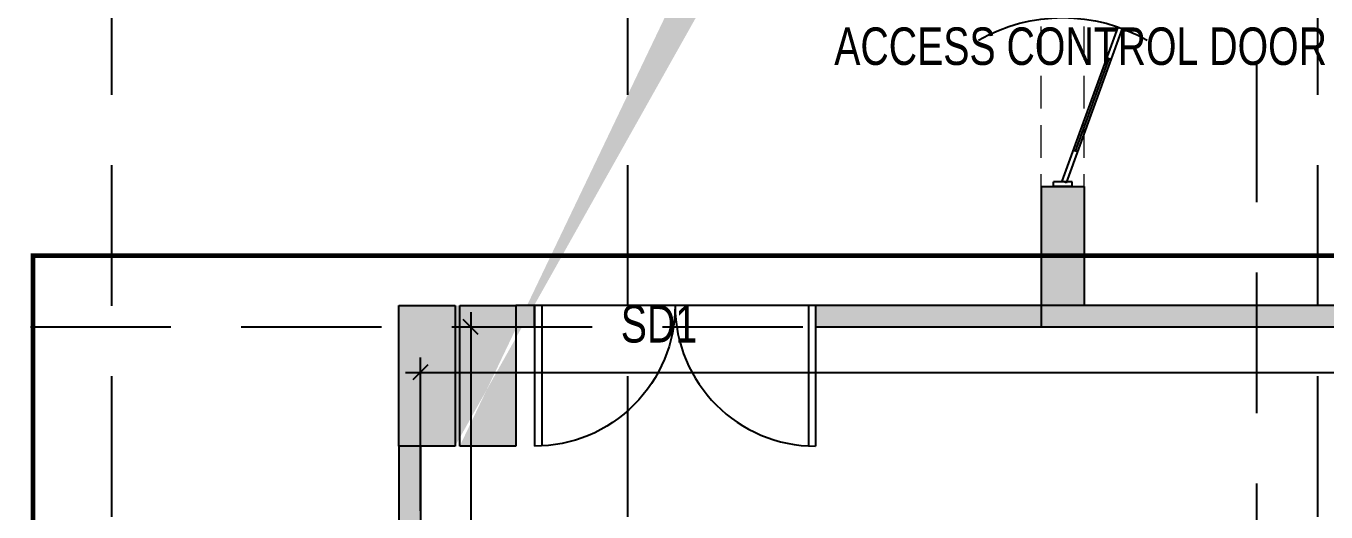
# Model space of a CAD drawing. Extents: x 11598203 to 11995143, y -3849975 to -3698974.
# Drawn here: x 11933928 to 11940870, y -3804042 to -3801451 of the extents above; entities that cross this region are included whole.
import ezdxf

# ---------------------------------------------------------------- set-up
doc = ezdxf.new("R2010")
doc.units = 0
doc.header["$MEASUREMENT"] = 0
doc.header["$PDMODE"] = 35
doc.linetypes.add('HIDDEN', pattern=[0.375, 0.25, -0.125])
doc.layers.get('0').update_dxf_attribs({"linetype": 'CONTINUOUS'})
doc.layers.get('Defpoints').update_dxf_attribs({"linetype": 'CONTINUOUS'})
for name, color, linetype in [('BEAM', 8, 'CONTINUOUS'), ('GRID LINES', 9, 'CONTINUOUS'), ('HATCH', 7, 'CONTINUOUS'), ('HS', 7, 'CONTINUOUS'), ('MEP_HVAC_COPPER_PIPE', 5, 'CONTINUOUS'), ('MEP_HVAC_SA_DUCT', 3, 'CONTINUOUS'), ('SECTION', 8, 'CONTINUOUS')]:
    doc.layers.add(name, color=color, linetype=linetype)
doc.styles.add('ARIAL', font='arial.ttf', dxfattribs={"width": 0.75})
doc.styles.add('DT', font='romans.shx')
doc.styles.get("Standard").update_dxf_attribs({"font": 'arial.ttf'})
doc.dimstyles.get("Standard").update_dxf_attribs({"dimscale": 0.7, "dimtxt": 300, "dimasz": 150, "dimexe": 200, "dimexo": 200, "dimgap": 0.25, "dimtad": 3, "dimlfac": 0.001, "dimzin": 0, "dimdsep": 46, "dimtxsty": 'Standard', "dimblk": 'ARCHTICK', "dimcen": 0.09, "dimdle": 200, "dimclrd": 256, "dimclre": 256, "dimclrt": 6, "dimadec": 0, "dimazin": 0, "dimtfac": 1, "dimtofl": 0, "dimtmove": 0, "dimatfit": 3, "dimfxl": 1, "dimtolj": 1, "dimtzin": 0, "dimarcsym": 0})

# ---------------------------------------------------------------- blocks, each defined once
blk = doc.blocks.new('8TH FLOOR')
at = {"ltscale": 500}
for points in [[(-37349.99999994785, 6864.986507752445), (-37579.99999994785, 6864.98651084071), (-37579.99999994785, 6229.999999991152), (-37349.99999994785, 6229.999999991152)], [(-40894.9999999404, 5479.999130359851), (-41009.9999996461, 5479.999130359851), (-41009.99999979325, 4199.999999994878), (-40895.00000009127, 4199.999999994878)]]:
    blk.add_hatch(color=8, dxfattribs=at).paths.add_polyline_path(points)
at = {"layer": 'HATCH', "ltscale": 500}
h = blk.add_hatch(color=32, dxfattribs=at)
h.dxf.hatch_style = 1
h.paths.add_polyline_path([(-44309.99999993667, 10129.99999998417), (-44009.99999964237, 10129.99999998417), (-44009.99999964237, 9229.999999986961), (-44309.99999993667, 9229.999999986961)])
h.paths.add_polyline_path([(-6929.999999688938, 6229.99999998929), (-6629.999999688938, 6229.99999998929), (-6629.999999688938, 5251.73913045926), (-6929.999999688938, 5251.73913045926)])
h.paths.add_polyline_path([(-899.9999996982515, 6264.99999998929), (1.862645149230957e-09, 6264.99999998929), (1.862645149230957e-09, 5964.999999990221), (-899.9999996982515, 5964.999999990221)])
h.paths.add_polyline_path([(-31623.74347890913, -10479.99999998743), (-31023.74347890913, -10479.99999998743), (-31023.74347890913, -10779.9999999865), (-31623.74347890913, -10779.9999999865)])
h.paths.add_polyline_path([(-36804.99999965169, -13009.9999999837), (-36054.99999964982, -13009.9999999837), (-36054.99999964982, -13309.99999998324), (-36804.99999965169, -13309.99999998324)])
h.paths.add_polyline_path([(-26484.99999966472, 199.9999999990687), (-26184.99999996461, 199.9999999990687), (-26184.99999996461, -700.0008696326986), (-26484.99999966472, -700.0008696326986)])
h.paths.add_polyline_path([(-36354.99999994971, -17734.99913034542), (-36054.99999964982, -17734.99913034542), (-36054.99999964982, -18484.99999997485), (-36354.99999994971, -18484.99999997485)])
h.paths.add_polyline_path([(-4099.999999992549, 199.9999999995343), (-3499.999999992549, 200), (-3499.999999992549, -100), (-4099.999999992549, -100.0000000004657)])
h.paths.add_polyline_path([(-47739.99999963492, 18319.99999997579), (-46989.99999963678, 18319.99999997579), (-46989.99999963678, 18019.99999997439), (-47739.99999963492, 18019.99999997439)])
h.paths.add_polyline_path([(-47739.99999963492, 14789.99999997998), (-46839.99999963678, 14789.99999997998), (-46839.99999963678, 14489.99999997905), (-47739.99999963492, 14489.99999997905)])
h.paths.add_polyline_path([(-10758.26086936891, 299.9999999981374), (-9929.999999687076, 299.9999999981374), (-9929.999999687076, -9.313225746154785e-10), (-10758.26086936891, -9.313225746154785e-10)])
h.paths.add_polyline_path([(-36804.99999965169, -7679.999999991152), (-36054.99999964982, -7679.999999991152), (-36054.99999964982, -7979.999999990687), (-36804.99999965169, -7979.999999990687)])
h.paths.add_polyline_path([(-34514.99999965541, 900.0008696289733), (-34214.99999965355, 900.0008696289733), (-34214.99999965355, -9.313225746154785e-10), (-34514.99999965541, -9.313225746154785e-10)])
h.paths.add_polyline_path([(-40684.99999994412, 750.0008696299046), (-40384.99999964423, 750.0008696299046), (-40384.99999964423, -9.313225746154785e-10), (-40684.99999994412, -9.313225746154785e-10)])
h.paths.add_polyline_path([(-41009.99999964423, -25.00000000093132), (-40709.9999996461, -25.00000000093132), (-40709.9999996461, -775.0008696322329), (-41009.99999964423, -775.0008696322329)])
h.paths.add_polyline_path([(-47739.99999963492, 29189.99999996088), (-46989.99999963678, 29189.99999996088), (-46989.99999963678, 28889.99999995949), (-47739.99999963492, 28889.99999995949)])
h.paths.add_polyline_path([(-899.9999997001141, 29189.99999995902), (0, 29189.99999995902), (0, 28889.99999996042), (-899.9999997001141, 28889.99999996042)])
h.paths.add_polyline_path([(-47839.99999963678, 10129.99999998417), (-47539.99999993294, 10129.99999998417), (-47539.99999993294, 9229.99999998603), (-47839.99999963678, 9229.99999998603)])
h.paths.add_polyline_path([(-41009.99999964423, 750.0008696299046), (-40709.9999996461, 750.0008696299046), (-40709.9999996461, -9.313225746154785e-10), (-41009.99999964423, -9.313225746154785e-10)])
h.paths.add_polyline_path([(-999.9999999944121, 42919.99999993807), (-699.9999996963888, 42919.99999993807), (-699.9999996963888, 43898.26086947182), (-999.9999999944121, 43898.26086947182)])
h.paths.add_polyline_path([(-47739.99999963492, 21919.9999999702), (-46989.99999963678, 21919.9999999702), (-46989.99999963678, 21619.99999996973), (-47739.99999963492, 21619.99999996973)])
h.paths.add_polyline_path([(-19284.99999967404, 199.9999999990687), (-18984.9999996759, 199.9999999990687), (-18984.9999996759, -700.0008696326986), (-19284.99999967404, -700.0008696326986)])
h.paths.add_polyline_path([(-899.9999996982515, 49149.99999993155), (1.862645149230957e-09, 49149.99999993155), (1.862645149230957e-09, 48849.99999993294), (-899.9999996982515, 48849.99999993294)])
h.paths.add_polyline_path([(-899.9999997001141, 32789.9999999539), (0, 32789.9999999539), (0, 32489.9999999539), (-899.9999997001141, 32489.9999999539)])
h.paths.add_polyline_path([(-47739.99999963492, 25519.99999996601), (-46989.99999963678, 25519.99999996601), (-46989.99999963678, 25219.99999996461), (-47739.99999963492, 25219.99999996461)])
h.paths.add_polyline_path([(-15684.99999997579, 6229.999999991152), (-15384.99999967776, 6229.999999991152), (-15384.99999967776, 5329.999130359385), (-15684.99999997579, 5329.999130359385)])
h.paths.add_polyline_path([(-899.9999996982515, 25519.99999996414), (1.862645149230957e-09, 25519.99999996414), (1.862645149230957e-09, 25219.99999996461), (-899.9999996982515, 25219.99999996461)])
h.paths.add_polyline_path([(-39509.99999964796, -13009.9999999837), (-38759.99999964796, -13009.9999999837), (-38759.99999964796, -13309.99999998324), (-39509.99999964796, -13309.99999998324)])
h.paths.add_polyline_path([(-42694.99999964237, 39919.99999994319), (-42394.99999994226, 39919.99999994319), (-42394.99999994226, 39319.99913031235), (-42694.99999964237, 39319.99913031235)])
h.paths.add_polyline_path([(-47739.99999959394, 39919.99999994319), (-46839.99999963678, 39919.99999994319), (-46839.99999963678, 39619.99999994365), (-47739.99999959394, 39619.99999994365)])
h.paths.add_polyline_path([(-899.9999996963888, 39919.99999994319), (-99.99999999813735, 39919.99999994319), (-99.99999999813735, 39619.99999994319), (-899.9999996963888, 39619.99999994319)])
h.paths.add_polyline_path([(-4099.999999992549, 11189.99999998277), (-3401.09994309023, 11189.99999998277), (-3401.09994309023, 10889.99999998463), (-4099.999999992549, 10889.99999998463)])
h.paths.add_polyline_path([(-31623.74347890913, -7729.999999990687), (-31023.74347890913, -7729.999999990687), (-31023.74347890913, -8029.999999990221), (-31623.74347890913, -8029.999999990221)])
h.paths.add_polyline_path([(-44759.99999963865, -18184.99999997532), (-44009.99999964237, -18184.99999997532), (-44009.99999964237, -18484.99999997485), (-44759.99999963865, -18484.99999997485)])
h.paths.add_polyline_path([(-6929.999999690801, 299.9999999981374), (-6101.739130310714, 299.9999999981374), (-6101.739130310714, -9.313225746154785e-10), (-6929.999999690801, -9.313225746154785e-10)])
h.paths.add_polyline_path([(-899.9999996982515, 18319.99999997392), (1.862645149230957e-09, 18319.99999997392), (1.862645149230957e-09, 18019.99999997439), (-899.9999996982515, 18019.99999997439)])
h.paths.add_polyline_path([(-48040.00086926669, -18184.99999997532), (-47289.99999993481, -18184.99999997532), (-47289.99999993481, -18484.99999997485), (-48040.00086926669, -18484.99999997485)])
h.paths.add_polyline_path([(-42694.99999964237, 43520.00086956983), (-42394.99999994226, 43520.00086956983), (-42394.99999994226, 42919.99999993946), (-42694.99999964237, 42919.99999993946)])
h.paths.add_polyline_path([(-39509.99999964796, -10529.99999998696), (-38759.99999964796, -10529.99999998696), (-38759.99999964796, -10829.9999999865), (-39509.99999964796, -10829.9999999865)])
h.paths.add_polyline_path([(-42369.99999934621, 43520.00086956983), (-42069.99999964237, 43520.00086956983), (-42069.99999964237, 42919.99999993946), (-42369.99999934621, 42919.99999993946)])
h.paths.add_polyline_path([(-39509.99999964796, -7679.999999991152), (-38759.99999964796, -7679.999999991152), (-38759.99999964796, -7979.999999990687), (-39509.99999964796, -7979.999999990687)])
h.paths.add_polyline_path([(-46359.99999963865, 43820.00086941989), (-46059.99999993853, 43820.00086941989), (-46059.99999993853, 42919.99999993807), (-46359.99999963865, 42919.99999993807)])
h.paths.add_polyline_path([(-899.9999997038394, 299.9999999981374), (0, 299.9999999981374), (0, -4.656612873077393e-10), (-899.9999997038394, -4.656612873077393e-10)])
h.paths.add_polyline_path([(-28249.9999999553, 51450.00086941058), (-27950.00000025518, 51450.00086941058), (-27950.00000025518, 50549.99999992875), (-28249.9999999553, 50549.99999992875)])
h.paths.add_polyline_path([(-22219.99999996834, 51450.00086941198), (-21920.00000026822, 51450.00086941198), (-21920.00000026822, 50549.99999993015), (-22219.99999996834, 50549.99999993015)])
h.paths.add_polyline_path([(-44309.99999993667, 750.0008696299046), (-44009.99999964237, 750.0008696299046), (-44009.99999964237, -9.313225746154785e-10), (-44309.99999993667, -9.313225746154785e-10)])
h.paths.add_polyline_path([(-42369.99999934621, 39919.99999994319), (-42069.99999964237, 39919.99999994319), (-42069.99999964237, 39319.99913031235), (-42369.99999934621, 39319.99913031235)])
h.paths.add_polyline_path([(-31549.99999965541, 51450.00086941151), (-31249.9999999553, 51450.00086941151), (-31249.9999999553, 50549.99999992969), (-31549.99999965541, 50549.99999992969)])
h.paths.add_polyline_path([(-46359.99999963865, 49700.00086941384), (-46059.99999993481, 49700.00086941384), (-46059.99999993481, 48949.99999993155), (-46359.99999963865, 48949.99999993155)])
h.paths.add_polyline_path([(-42694.99999964237, 36319.99999994878), (-42394.99999994226, 36319.99999994878), (-42394.99999994226, 35719.99913031748), (-42694.99999964237, 35719.99913031748)])
h.paths.add_polyline_path([(-42369.99999934621, 35719.99913031748), (-42069.99999964237, 35719.99913031748), (-42069.99999964237, 36319.99999994785), (-42369.99999934621, 36319.99999994785)])
h.paths.add_polyline_path([(-44309.99999993667, 15239.99999997811), (-44009.99999964237, 15239.99999997811), (-44009.99999964237, 14489.99999997998), (-44309.99999993667, 14489.99999997998)])
h.paths.add_polyline_path([(-42694.99999964237, 49700.00086941384), (-42394.99999993853, 49700.00086941384), (-42394.99999993853, 48949.99999993155), (-42694.99999964237, 48949.99999993155)])
h.paths.add_polyline_path([(-44760.00086956844, -25.00000000093132), (-44009.99999964237, -25.00000000093132), (-44009.99999964237, -325.0000000004657), (-44760.00086956844, -325.0000000004657)])
h.paths.add_polyline_path([(-15684.99999997765, 199.9999999990687), (-15384.99999967963, 199.9999999990687), (-15384.99999967963, -700.0008696326986), (-15684.99999997765, -700.0008696326986)])
h.paths.add_polyline_path([(-39509.99999964796, -5199.999999994412), (-38759.99999964796, -5199.999999994412), (-38759.99999964796, -5499.999999993946), (-39509.99999964796, -5499.999999993946)])
h.paths.add_polyline_path([(-44309.99999993667, 6229.999999989755), (-44009.99999964237, 6229.999999989755), (-44009.99999964237, 5479.999130359851), (-44309.99999993667, 5479.999130359851)])
h.paths.add_polyline_path([(-36354.99999994971, -25.00000000093132), (-36054.99999964982, -25.00000000093132), (-36054.99999964982, -775.0008696322329), (-36354.99999994971, -775.0008696322329)])
h.paths.add_polyline_path([(-22884.99999967031, 199.9999999990687), (-22584.99999967031, 199.9999999990687), (-22584.99999967031, -700.0008696326986), (-22884.99999967031, -700.0008696326986)])
h.paths.add_polyline_path([(-899.9999997001141, 36319.99999994785), (1.862645149230957e-09, 36319.99999994785), (1.862645149230957e-09, 36019.99999994831), (-899.9999997001141, 36019.99999994831)])
h.paths.add_polyline_path([(-47739.99999963492, 32789.99999995483), (-46989.99999963678, 32789.99999995483), (-46989.99999963678, 32489.99999995437), (-47739.99999963492, 32489.99999995437)])
h.paths.add_polyline_path([(-6929.999999690801, -25.00000000093132), (-6329.999130060896, -25.00000000093132), (-6329.999130060896, -325.0000000004657), (-6929.999999690801, -325.0000000004657)])
h.paths.add_polyline_path([(-41009.99999964423, -17734.99913034542), (-40709.9999996461, -17734.99913034542), (-40709.9999996461, -18484.99999997485), (-41009.99999964423, -18484.99999997485)])
h.paths.add_polyline_path([(-36804.99999965169, -5199.999999994412), (-36054.99999964982, -5199.999999994412), (-36054.99999964982, -5499.999999993015), (-36804.99999965169, -5499.999999993015)])
h.paths.add_polyline_path([(-48015.00043445081, -25.00000000093132), (-47264.99956511892, -25.00000000093132), (-47264.99956511892, -325.0000000004657), (-48015.00043445081, -325.0000000004657)])
h.paths.add_polyline_path([(-10530.000869615, -25.00000000093132), (-9929.999999687076, -25.00000000093132), (-9929.999999687076, -325.0000000004657), (-10530.000869615, -325.0000000004657)])
h.paths.add_polyline_path([(-46839.99999963678, 36319.99999994878), (-47739.99999929406, 36319.99999994878), (-47739.99999929406, 36019.99999994971), (-46839.99999963678, 36019.99999994971)])
h.paths.add_polyline_path([(-34514.99999965541, 6229.999999991152), (-34214.99999965169, 6229.999999991152), (-34214.99999965169, 5329.999130359851), (-34514.99999965541, 5329.999130359851)])
h.paths.add_polyline_path([(-30084.999999661, 199.9999999990687), (-29784.99999965914, 199.9999999990687), (-29784.99999965914, -700.0008696326986), (-30084.999999661, -700.0008696326986)])
h.paths.add_polyline_path([(-36804.99999965169, -10529.99999998696), (-36054.99999964982, -10529.99999998696), (-36054.99999964982, -10829.9999999865), (-36804.99999965169, -10829.9999999865)])
h.paths.add_polyline_path([(-10229.99999998137, 6229.99999998929), (-9929.999999685213, 6229.99999998929), (-9929.999999685213, 5329.999130359385), (-10229.99999998137, 5329.999130359385)])
h.paths.add_polyline_path([(-899.9999997001141, 14789.99999997811), (0, 14789.99999997811), (0, 14489.99999997905), (-899.9999997001141, 14489.99999997905)])
h.paths.add_polyline_path([(-899.9999996982515, 9529.999999985565), (78.26086968556046, 9529.999999985565), (78.26086968556046, 9229.99999998603), (-899.9999996982515, 9229.99999998603)])
h.paths.add_polyline_path([(-39939.99999964423, 49850.00086956192), (-39639.99999964796, 49850.00086956192), (-39639.99999964796, 48949.99999993155), (-39939.99999964423, 48949.99999993155)])
edge = h.paths.add_edge_path()
edge.add_line((-19434.99999996834, 49850.00086941803), (-19434.99999996834, 48949.99999993201))
edge.add_line((-6929.999999690801, 9229.99999998603), (-5951.739130010828, 9229.99999998603))
edge.add_line((-41009.99999964423, 15239.99999997811), (-41009.99999964423, 14489.99999997905))
edge.add_line((-19134.99999967404, 42919.99999993946), (-19134.99999967217, 43820.00086941989))
edge.add_line((-40709.9999996461, 5479.999130359851), (-40709.9999996461, 6229.999999989755))
edge.add_line((-40684.99999994412, 6229.999999989755), (-40684.99999994412, 5479.999130359851))
h.paths.add_polyline_path([(-22219.99999967217, 9529.999999986496), (-21319.99913033843, 9529.999999986496), (-21319.99913033843, 9229.99999998603), (-22219.99999967217, 9229.99999998603)])
h.paths.add_polyline_path([(-37579.99999994598, 10129.99999998417), (-37279.99999964982, 10129.99999998417), (-37279.99999964982, 9230.000000179745), (-37579.99999994598, 9230.000000179745)])
h.paths.add_polyline_path([(-40684.99999994412, 9979.999999985565), (-40384.99999964423, 9979.999999985565), (-40384.99999964423, 9229.99999998603), (-40684.99999994412, 9229.99999998603)])
h.paths.add_polyline_path([(-40684.99999994412, 6229.999999989755), (-40384.99999964423, 6229.999999989755), (-40384.99999964423, 5479.999130359851), (-40684.99999994412, 5479.999130359851)])
h.paths.add_polyline_path([(-32228.26086933725, 9529.999999985565), (-31249.99999995343, 9529.999999985565), (-31249.99999995343, 9229.99999998603), (-32228.26086933725, 9229.99999998603)])
h.paths.add_polyline_path([(-30424.13043435104, 6229.999999990687), (-29445.86956496723, 6229.999999990687), (-29445.86956496723, 5929.999999990221), (-30424.13043435104, 5929.999999990221)])
h.paths.add_polyline_path([(-16860.00086900964, 9529.999999985565), (-15959.9999996759, 9529.999999985565), (-15959.9999996759, 9229.99999998603), (-16860.00086900964, 9229.99999998603)])
h.paths.add_polyline_path([(-28249.99999995902, 9529.999999986496), (-27271.73913027905, 9529.999999986496), (-27271.73913027905, 9229.99999998603), (-28249.99999995902, 9229.99999998603)])
h.paths.add_polyline_path([(-10830.00086931512, 9529.999999985565), (-9929.999999685213, 9529.999999985565), (-9929.999999685213, 9229.99999998603), (-10830.00086931512, 9229.99999998603)])
h.paths.add_polyline_path([(-41009.99999964423, 9979.999999985565), (-40709.9999996461, 9979.999999985565), (-40709.9999996461, 9229.99999998603), (-41009.99999964423, 9229.99999998603)])
h.paths.add_polyline_path([(-41009.99999964423, 6229.999999989755), (-40709.9999996461, 6229.999999989755), (-40709.9999996461, 5479.999130359851), (-41009.99999964423, 5479.999130359851)])
h.paths.add_polyline_path([(-16860.00086900964, 36319.99999994785), (-15959.9999996759, 36319.99999994785), (-15959.9999996759, 36019.99999994878), (-16860.00086900964, 36019.99999994878)], flags=16)
h.paths.add_polyline_path([(-22219.99999967217, 43520.00086956937), (-21919.99999967031, 43520.00086956937), (-21919.99999967031, 42919.9999999404), (-22219.99999967217, 42919.9999999404)], flags=16)
h.paths.add_polyline_path([(-22219.99999967217, 29189.99999995902), (-21319.99913033657, 29189.99999995902), (-21319.99913033657, 28889.99999995949), (-22219.99999967217, 28889.99999995949)], flags=16)
h.paths.add_polyline_path([(-25449.99999966286, 45379.9999999362), (-24849.99913003296, 45379.9999999362), (-24849.99913003296, 45079.99999993667), (-25449.99999966286, 45079.99999993667)], flags=16)
h.paths.add_polyline_path([(-25449.999999661, 43219.99999993946), (-24849.99913003296, 43219.99999993946), (-24849.99913003296, 42919.99999993993), (-25449.999999661, 42919.99999993993)], flags=16)
h.paths.add_polyline_path([(-16860.00086901151, 14789.99999997811), (-15959.9999996759, 14789.99999997811), (-15959.9999996759, 14489.99999997998), (-16860.00086901151, 14489.99999997998)], flags=16)
h.paths.add_polyline_path([(-41009.99999964423, 15239.99999997811), (-40709.9999996461, 15239.99999997811), (-40709.9999996461, 14489.99999997905), (-41009.99999964423, 14489.99999997905)], flags=16)
h.paths.add_polyline_path([(-31249.99999994598, 25219.99999994226), (-32150.00086928345, 25219.99999994226), (-32150.00086928345, 25519.99999996321), (-31249.99999994598, 25519.99999996321)], flags=16)
h.paths.add_polyline_path([(-38180.00086927973, 18319.99999997392), (-37279.99999965169, 18319.99999997392), (-37279.99999965169, 18019.99999997439), (-38180.00086927973, 18019.99999997439)], flags=16)
h.paths.add_polyline_path([(-31549.99999965355, 15089.99999997765), (-31249.99999995716, 15089.99999997765), (-31249.99999995716, 14189.99999997951), (-31549.99999965355, 14189.99999997951)], flags=16)
h.paths.add_polyline_path([(-38180.00086927973, 14789.99999997811), (-37279.99999965169, 14789.99999997811), (-37279.99999965169, 14489.99999997905), (-38180.00086927973, 14489.99999997905)], flags=16)
h.paths.add_polyline_path([(-22219.99999967217, 18319.99999997392), (-21319.99913033843, 18319.99999997392), (-21319.99913033843, 18019.99999997439), (-22219.99999967217, 18019.99999997439)], flags=16)
h.paths.add_polyline_path([(-40684.99999994412, 15239.99999997811), (-40384.99999964423, 15239.99999997811), (-40384.99999964423, 14489.99999997905), (-40684.99999994412, 14489.99999997905)], flags=16)
h.paths.add_polyline_path([(-38180.00086927973, 21919.99999996927), (-37279.99999965169, 21919.99999996927), (-37279.99999965169, 21619.99999996973), (-38180.00086927973, 21619.99999996973)], flags=16)
h.paths.add_polyline_path([(-16860.00086900778, 32789.9999999539), (-15959.9999996759, 32789.9999999539), (-15959.9999996759, 32489.99999995437), (-16860.00086900778, 32489.99999995437)], flags=16)
h.paths.add_polyline_path([(-16860.00086900964, 21919.99999996927), (-15959.9999996759, 21919.99999996927), (-15959.9999996759, 21619.99999996973), (-16860.00086900964, 21619.99999996973)], flags=16)
h.paths.add_polyline_path([(-16860.00086901151, 25519.99999996508), (-15959.99999967776, 25519.99999996508), (-15959.99999967776, 25219.99999996414), (-16860.00086901151, 25219.99999996414)], flags=16)
h.paths.add_polyline_path([(-13359.99999968149, 11189.99999998324), (-12759.99999968335, 11189.99999998324), (-12759.99999968335, 10889.99999998324), (-13359.99999968149, 10889.99999998324)], flags=16)
h.paths.add_polyline_path([(-6929.999999690801, 29189.99999995902), (-6029.999130355194, 29189.99999995902), (-6029.999130355194, 28889.99999995949), (-6929.999999690801, 28889.99999995949)], flags=16)
h.paths.add_polyline_path([(-10830.00086931698, 29189.99999995902), (-9929.999999685213, 29189.99999995902), (-9929.999999685213, 28889.99999995949), (-10830.00086931698, 28889.99999995949)], flags=16)
h.paths.add_polyline_path([(-28249.99999995716, 22219.99999996834), (-27949.999999661, 22219.99999996834), (-27949.999999661, 21319.99999997066), (-28249.99999995716, 21319.99999997066)], flags=16)
h.paths.add_polyline_path([(-22219.99999967031, 21919.99999996927), (-21319.99913033657, 21919.99999996927), (-21319.99913033657, 21619.99999996973), (-22219.99999967031, 21619.99999996973)], flags=16)
h.paths.add_polyline_path([(-6929.999999690801, 9529.999999985565), (-5951.739130010828, 9529.999999985565), (-5951.739130010828, 9229.99999998603), (-6929.999999690801, 9229.99999998603)], flags=16)
h.paths.add_polyline_path([(-31549.99999965541, 22219.99999996787), (-31249.9999999553, 22219.99999996787), (-31249.9999999553, 21319.99999997066), (-31549.99999965541, 21319.99999997066)], flags=16)
h.paths.add_polyline_path([(-10229.99999998324, 22219.99999996787), (-9929.999999685213, 22219.99999996787), (-9929.999999685213, 21319.9999999702), (-10229.99999998324, 21319.9999999702)], flags=16)
h.paths.add_polyline_path([(-28249.99999995902, 29189.99999995949), (-27349.99913002923, 29189.99999995949), (-27349.99913002923, 28889.99999995902), (-28249.99999995902, 28889.99999995902)], flags=16)
h.paths.add_polyline_path([(-15132.49999967963, 43219.999999939), (-14232.49999967963, 43219.999999939), (-14232.49999967963, 42919.99999993993), (-15132.49999967963, 42919.99999993993)], flags=16)
h.paths.add_polyline_path([(-10829.9999999851, 43219.999999939), (-9929.999999685213, 43219.999999939), (-9929.999999685213, 42919.99999993946), (-10829.9999999851, 42919.99999993946)], flags=16)
h.paths.add_polyline_path([(-6929.999999688938, 43219.999999939), (-6029.999999688938, 43219.999999939), (-6029.999999688938, 42919.99999993434), (-6929.999999688938, 42919.99999993434)], flags=16)
h.paths.add_polyline_path([(-22219.99999967031, 25519.99999996414), (-21319.99913033657, 25519.99999996414), (-21319.99913033657, 25219.99999996414), (-22219.99999967031, 25219.99999996414)], flags=16)
h.paths.add_polyline_path([(-28249.99999995902, 25519.99999996554), (-27349.99913003109, 25519.99999996554), (-27349.99913003109, 25219.99999996508), (-28249.99999995902, 25219.99999996508)], flags=16)
h.paths.add_polyline_path([(-34679.99999965355, 11189.99999998417), (-34079.99999995157, 11189.99999998417), (-34079.99999995157, 10889.99999998417), (-34679.99999965355, 10889.99999998417)], flags=16)
h.paths.add_polyline_path([(-22219.99999996834, 36319.99999994691), (-21319.99913033471, 36319.99999994691), (-21319.99913033471, 36019.99999994878), (-22219.99999996834, 36019.99999994878)], flags=16)
h.paths.add_polyline_path([(-38180.00086927973, 25519.99999996414), (-37279.99999965169, 25519.99999996414), (-37279.99999965169, 25219.99999996461), (-38180.00086927973, 25219.99999996461)], flags=16)
h.paths.add_polyline_path([(-6929.999999688938, 25519.99999996414), (-6029.999130355194, 25519.99999996414), (-6029.999130355194, 25219.99999996461), (-6929.999999688938, 25219.99999996461)], flags=16)
h.paths.add_polyline_path([(-10830.00086931512, 25519.99999996414), (-9929.999999687076, 25519.99999996414), (-9929.999999687076, 25219.99999996461), (-10830.00086931512, 25219.99999996461)], flags=16)
h.paths.add_polyline_path([(-6929.999999688938, 22219.9999999688), (-6629.999999690801, 22219.9999999688), (-6629.999999690801, 21319.9999999702), (-6929.999999688938, 21319.9999999702)], flags=16)
h.paths.add_polyline_path([(-28249.99999995902, 18619.99997908762), (-27949.99999966286, 18619.99997908762), (-27949.99999966286, 17719.99999997485), (-28249.99999995902, 17719.99999997485)], flags=16)
h.paths.add_polyline_path([(-6929.999999687076, 15089.99999997718), (-6629.999999688938, 15089.99999997718), (-6629.999999688938, 14189.99999997951), (-6929.999999687076, 14189.99999997951)], flags=16)
h.paths.add_polyline_path([(-22219.99999967031, 32789.99999995437), (-21319.99913033657, 32789.99999995437), (-21319.99913033657, 32489.99999995437), (-22219.99999967031, 32489.99999995437)], flags=16)
h.paths.add_polyline_path([(-10229.99999998324, 33089.99999995343), (-9929.999999685213, 33089.99999995343), (-9929.999999685213, 32189.9999999553), (-10229.99999998324, 32189.9999999553)], flags=16)
h.paths.add_polyline_path([(-6929.999999688938, 33089.99999995343), (-6629.999999688938, 33089.99999995343), (-6629.999999688938, 32189.9999999553), (-6929.999999688938, 32189.9999999553)], flags=16)
h.paths.add_polyline_path([(-32150.00086928532, 29189.99999995856), (-31249.9999999553, 29189.99999995856), (-31249.9999999553, 28889.99999995949), (-32150.00086928532, 28889.99999995949)], flags=16)
h.paths.add_polyline_path([(-16860.00086900964, 29189.99999995902), (-15959.9999996759, 29189.99999995902), (-15959.9999996759, 28888.46057634568), (-16860.00086900964, 28888.46057634568)], flags=16)
h.paths.add_polyline_path([(-38180.00086927973, 29189.99999995902), (-37279.99999965169, 29189.99999995902), (-37279.99999965169, 28889.99999995949), (-38180.00086927973, 28889.99999995949)], flags=16)
h.paths.add_polyline_path([(-23224.13043435849, 6229.999999991152), (-22245.86956527643, 6229.999999991152), (-22245.86956527643, 5929.999999989755), (-23224.13043435849, 5929.999999989755)], flags=16)
h.paths.add_polyline_path([(-31549.99999965727, 18619.99999997392), (-31249.99999995716, 18619.99999997392), (-31249.99999995716, 17719.99999997532), (-31549.99999965727, 17719.99999997532)], flags=16)
h.paths.add_polyline_path([(-35694.99999965169, 48949.99999993155), (-35394.99999994785, 48949.99999993155), (-35394.99999994785, 49750.00086956238), (-35694.99999965169, 49750.00086956238)], flags=16)
h.paths.add_polyline_path([(-6929.999999688938, 36619.99999994924), (-6629.999999688938, 36619.99999994924), (-6629.999999688938, 35719.99999994924), (-6929.999999688938, 35719.99999994924)], flags=16)
h.paths.add_polyline_path([(-31549.99999965727, 45980.00086941849), (-31249.99999995716, 45980.00086941849), (-31249.99999995716, 45079.99999993667), (-31549.99999965727, 45079.99999993667)], flags=16)
h.paths.add_polyline_path([(-16860.00086901151, 39919.99999994365), (-15959.9999996759, 39919.99999994365), (-15959.9999996759, 39619.99999994365), (-16860.00086901151, 39619.99999994365)], flags=16)
h.paths.add_polyline_path([(-22219.99999967031, 45980.00086941803), (-21919.9999999702, 45980.00086941803), (-21919.9999999702, 45079.9999999362), (-22219.99999967031, 45079.9999999362)], flags=16)
h.paths.add_polyline_path([(-35694.99999965169, 43820.00086942129), (-35394.99999995157, 43820.00086942129), (-35394.99999995157, 42919.99999993946), (-35694.99999965169, 42919.99999993946)], flags=16)
h.paths.add_polyline_path([(-19434.99999967217, 43820.00086941989), (-19134.99999997206, 43820.00086941989), (-19135.00000026636, 42919.99999991478), (-19434.99999996647, 42919.99999991478)], flags=16)
h.paths.add_polyline_path([(-38180.00086927973, 39919.99999994319), (-37279.99999965169, 39919.99999994319), (-37279.99999965169, 39619.99999994319), (-38180.00086927973, 39619.99999994319)], flags=16)
h.paths.add_polyline_path([(-28249.99999995716, 39919.99999994319), (-27271.73913027905, 39919.99999994319), (-27271.73913027905, 39619.99999994365), (-28249.99999995716, 39619.99999994365)], flags=16)
h.paths.add_polyline_path([(-39939.99999964423, 43820.00086942082), (-39639.99999994412, 43820.00086942082), (-39639.99999994412, 42919.999999939), (-39939.99999964423, 42919.999999939)], flags=16)
h.paths.add_polyline_path([(-10229.9999999851, 49850.00086941384), (-9930.000000284985, 49850.00086941384), (-9930.000000284985, 48949.99999993201), (-10229.9999999851, 48949.99999993201)], flags=16)
h.paths.add_polyline_path([(-31549.99999965541, 43820.00086942129), (-31249.9999999553, 43820.00086942129), (-31249.9999999553, 42919.99999993946), (-31549.99999965541, 42919.99999993946)], flags=16)
h.paths.add_polyline_path([(-14832.49999997765, 49850.00086941384), (-14532.50000027753, 49850.00086941384), (-14532.50000027753, 48949.99999993201), (-14832.49999997765, 48949.99999993201)], flags=16)
h.paths.add_polyline_path([(-6929.999999688938, 39919.99999994319), (-6029.999130355194, 39919.99999994319), (-6029.999130355194, 39619.99999994365), (-6929.999999688938, 39619.99999994365)], flags=16)
h.paths.add_polyline_path([(-31549.99999965541, 33089.99999995343), (-31249.99999995716, 33089.99999995343), (-31249.99999995716, 32189.99999995483), (-31549.99999965541, 32189.99999995483)], flags=16)
h.paths.add_polyline_path([(-38180.00086927973, 36319.99999994971), (-37279.99999965169, 36319.99999994971), (-37279.99999965169, 36019.99999994878), (-38180.00086927973, 36019.99999994878)], flags=16)
h.paths.add_polyline_path([(-19434.99999996834, 49850.00086941803), (-19135.00000026822, 49850.00086941803), (-19135.00000026822, 48949.9999999362), (-19434.99999996834, 48949.9999999362)], flags=16)
h.paths.add_polyline_path([(-10830.00086932816, 39919.99999994319), (-9929.99999966845, 39919.99999994319), (-9929.999999657273, 39619.99999994319), (-10830.00086931698, 39619.99999994319)], flags=16)
h.paths.add_polyline_path([(-6929.999999687076, 49850.00086941384), (-6629.999999986961, 49850.00086941384), (-6629.999999986961, 48949.99999993201), (-6929.999999687076, 48949.99999993201)], flags=16)
h.paths.add_polyline_path([(-19624.1304346621, 6229.999999989755), (-18645.86956498213, 6229.999999989755), (-18645.86956498213, 5929.999999990687), (-19624.1304346621, 5929.999999990687)], flags=16)
h.paths.add_polyline_path([(-22219.99999967031, 39919.99999994319), (-21319.99913033657, 39919.99999994319), (-21319.99913033657, 39619.99999994365), (-22219.99999967031, 39619.99999994365)], flags=16)
h.paths.add_polyline_path([(-22219.99999996834, 14789.99999997905), (-21319.99913033843, 14789.99999997905), (-21319.99913033843, 14489.99999997905), (-22219.99999996834, 14489.99999997905)], flags=16)
h.paths.add_polyline_path([(-28249.99999995716, 36619.99999994924), (-27949.99999965914, 36619.99999994924), (-27949.99999965914, 35719.99999994924), (-28249.99999995716, 35719.99999994924)], flags=16)
h.paths.add_polyline_path([(-16860.00086900964, 18319.99999997392), (-15959.9999996759, 18319.99999997392), (-15959.9999996759, 18019.99999997439), (-16860.00086900964, 18019.99999997439)], flags=16)
h.paths.add_polyline_path([(-31549.99999965541, 35719.99999994924), (-31249.99999996088, 35719.99999994924), (-31249.99999996088, 36617.57461917354), (-31549.99999965541, 36617.57461917354)], flags=16)
h.paths.add_polyline_path([(-10229.9999999851, 18619.99999997346), (-9929.999999687076, 18619.99999997346), (-9929.999999687076, 17719.99999997579), (-10229.9999999851, 17719.99999997579)], flags=16)
h.paths.add_polyline_path([(-28249.99999995716, 15089.99999997765), (-27949.999999661, 15089.99999997765), (-27949.999999661, 14189.99999997951), (-28249.99999995716, 14189.99999997951)], flags=16)
h.paths.add_polyline_path([(-6929.999999690801, 18619.99999997346), (-6629.999999690801, 18619.99999997346), (-6629.999999690801, 17719.99999997485), (-6929.999999690801, 17719.99999997485)], flags=16)
h.paths.add_polyline_path([(-32228.26086933538, 39919.99999994319), (-31249.9999999553, 39919.99999994319), (-31249.9999999553, 39619.99999994319), (-32228.26086933538, 39619.99999994319)], flags=16)
h.paths.add_polyline_path([(-10229.99999998324, 15089.99999997811), (-9929.999999687076, 15089.99999997811), (-9929.999999687076, 14189.99999997951), (-10229.99999998324, 14189.99999997951)], flags=16)
h.paths.add_polyline_path([(-28249.99999995716, 33089.99999995343), (-27949.999999661, 33089.99999995343), (-27949.999999661, 32189.99999995483), (-28249.99999995716, 32189.99999995483)], flags=16)
h.paths.add_polyline_path([(-38180.00086927973, 32789.9999999539), (-37279.99999994785, 32789.9999999539), (-37279.99999994785, 32489.99999995437), (-38180.00086927973, 32489.99999995437)], flags=16)
h.paths.add_polyline_path([(-10229.99999998324, 36619.99999994924), (-9929.999999685213, 36619.99999994924), (-9929.999999685213, 35719.99999994971), (-10229.99999998324, 35719.99999994971)], flags=16)
at = {"layer": 'HS', "lineweight": -3, "ltscale": 500}
h = blk.add_hatch(color=8, dxfattribs=at)
h.dxf.hatch_style = 1
h.paths.add_polyline_path([(-40284.99999964423, 6229.999999961816), (-40384.99999964423, 6229.999999991152), (-40384.99999964423, 6114.999999991618), (-40284.99999964423, 6114.999999962281)])
h.paths.add_polyline_path([(-34514.99999965355, 6229.999999991152), (-34784.49999965914, 6229.999999979511), (-34784.499999661, 6114.999999979977), (-34514.99999965355, 6114.999999991618)])
h.paths.add_polyline_path([(-37579.99999994785, 6229.999999991152), (-37579.99999994785, 6114.999999991618), (-34784.49999965914, 6114.999999979744), (-34784.49999965727, 6229.999999979278)])
h = blk.add_hatch(color=8, dxfattribs=at)
h.dxf.hatch_style = 1
h.paths.add_polyline_path([(-38784.99999964423, 6229.999999966938), (-37579.99999994785, 6229.999999966938), (-37579.99999994785, 6114.999999991618), (-38784.99999964423, 6114.999999991618)])
at = {"color": 8, "lineweight": 25}
for p, q in [((-37468.19565412402, 6892.754075022414), (-37168.92802882567, 7714.985118946526)), ((-37444.70333861373, 6884.203571433201), (-37145.43571331538, 7706.434615353588)), ((-37396.59597130865, 7052.925032011699), (-37217.03539613076, 7546.263658363838)), ((-37228.78155388497, 7550.538910162635), (-37205.28923837468, 7541.988406569231)), ((-37384.84981355257, 7048.649780217092), (-37408.34212906472, 7057.200283806305)), ((-37514.99999992922, 6864.986507685389), (-37514.99999992922, 6889.986507707741)), ((-37414.99999996647, 6889.986507707741), (-37514.99999992922, 6889.986507707741)), ((-37444.70333861373, 6884.203571433201), (-37468.19565412402, 6892.754075022414)), ((-37414.99999996647, 6864.986507685389), (-37414.99999996647, 6889.986507707741)), ((-37579.99999994785, 6864.98651084071), (-37579.99999994785, 6229.999999991152)), ((-37414.99999996647, 6864.986507685389), (-37514.99999992922, 6864.986507685389)), ((-37349.99999994785, 6864.98650775291), (-37349.99999994785, 6229.999999991152)), ((-41009.99999964423, 5479.999130359851), (-41009.99999964423, 6229.999999989755)), ((-41009.99999964423, 6229.999999989755), (-40709.9999996461, 6229.999999989755)), ((-40709.9999996461, 6229.999999989755), (-40709.9999996461, 5479.999130359851)), ((-40684.99999994412, 5479.999130359851), (-40684.99999994412, 6229.999999989755)), ((-40684.99999994412, 6229.999999989755), (-40384.99999964423, 6229.999999989755)), ((-34514.99999965541, 6229.999999991152), (-40384.99999964423, 6229.999999991152)), ((-40384.99999964423, 6229.999999989755), (-40384.99999964423, 5479.999130359851)), ((-40284.99999964423, 6114.999999981374), (-40284.9999996461, 6229.999999979977)), ((-40284.99999964423, 6229.999999979045), (-40284.99999964423, 6114.999999979045)), ((-40284.99999964423, 6229.999999980442), (-40284.99999964423, 5479.999999981374)), ((-40247.49999964423, 6229.999999980442), (-40247.49999964423, 5480.938086652663)), ((-38822.49999964796, 6229.999999980442), (-38822.49999964796, 5480.93808665406)), ((-38784.99999964796, 6229.999999980442), (-38784.99999964796, 5479.999999982771)), ((-34514.99999965541, 6114.999999991618), (-38784.9999996461, 6114.999999965541)), ((-41009.99999964423, 5479.999130360782), (-41009.99999964423, 750.000869630836)), ((-40709.9999996461, 5479.999130359851), (-41009.99999964423, 5479.999130359851)), ((-40894.99999994226, 5479.999130360782), (-40894.99999994226, 750.000869630836)), ((-40384.99999964423, 5479.999130359851), (-40684.99999964237, 5479.999130359851))]:
    blk.add_line(p, q, dxfattribs=at)
at = {"color": 8, "lineweight": 25, "ltscale": 500}
for p, q in [((-37579.99999994785, 6864.98651084071), (-37349.99999994785, 6864.986507752445)), ((-40284.99999964423, 6229.999999991152), (-40284.9999996461, 6114.999999992084)), ((-37579.99999994785, 6229.999999991152), (-38982.49999994785, 6229.999999991152)), ((-38784.99999964423, 6229.999999966938), (-38784.9999996461, 6114.999999967869)), ((-38784.99999964796, 6229.999999979511), (-38784.99999964796, 5999.999999979511)), ((-37579.99999994785, 6229.999999991152), (-37579.99999994785, 6114.999999991618))]:
    blk.add_line(p, q, dxfattribs=at)
at = {"color": 8}
blk.add_arc((-38784.99999964796, 6229.999999980442), 749.9999999976716, 180, 270, dxfattribs=at)
at = {"color": 8, "extrusion": (0, 0, -1)}
for centre, major_axis, ratio, start_param, end_param in [((-37464.99999994785, 6864.986507685389), (-1.185111399161997e-05, 900.0000008055939), 0.9999999987270657, -0.5235987624025809, 0.5235987887380036), ((-40284.99999964423, 6229.999999980442), (46.19026334597831, 748.5762884101638), 0.9999999999993742, 1.509170309539823, 3.079966636335958)]:
    blk.add_ellipse(centre, major_axis=major_axis, ratio=ratio, start_param=start_param, end_param=end_param, dxfattribs=at)
at = {"layer": 'BEAM', "color": 8, "linetype": 'HIDDEN', "lineweight": 18, "ltscale": 700}
for p, q in [((-37579.99999994785, 6229.999999991152), (-37579.99999994785, 9229.999999986961)), ((-37349.99999994785, 6229.999999991152), (-37349.99999994785, 9229.99999998603))]:
    blk.add_line(p, q, dxfattribs=at)
at = {"layer": 'GRID LINES', "color": 138, "linetype": 'HIDDEN', "ltscale": 3000}
for p, q in [((-42544.99999979325, 55353.8588872659), (-42544.99999979325, -16425.10462607117)), ((-39789.9999996461, 55353.8588872659), (-39789.9999996461, -16425.10462607117)), ((-36104.9999998007, 55353.8588872659), (-36104.9999998007, -16425.10462607117)), ((5022.752088187262, 6114.999999989755), (-57948.54704729095, 6114.999999989755))]:
    blk.add_line(p, q, dxfattribs=at)
at = {"layer": 'GRID LINES', "color": 8, "linetype": 'HIDDEN', "ltscale": 3000}
blk.add_line((-36429.9999998007, 53655.8588872659), (-36429.9999998007, -15068.10462607117), dxfattribs=at)
at = {"color": 8, "lineweight": 20, "style": 'ARIAL', "width": 0.75}
for s, height, p in [('ACCESS CONTROL DOOR', 200, (-38685.24791181274, 7512.758425269276)), ('SD1', 199.9999999997244, (-39825.13044822589, 6032.510925810784))]:
    blk.add_text(s, height=height, dxfattribs=at).set_placement(p)
blk = doc.blocks.new('_Oblique')
at = {"color": 0, "linetype": 'ByBlock', "lineweight": -2}
blk.add_line((-0.5, -0.5), (0.5, 0.5), dxfattribs=at)
blk = doc.blocks.new('*D64')
at = {"layer": 'Defpoints', "color": 0, "ltscale": 500, "transparency": 16777216}
for p in [(11947029.17506862, -3803297.973030526), (11936034.17506834, -3804036.135954678), (11947029.17506862, -3804036.135954678)]:
    blk.add_point(p, dxfattribs=at)
at = {"layer": 'MEP_HVAC_SA_DUCT', "ltscale": 500, "transparency": 16777216}
for p, q in [((11936034.17506834, -3804036.135954678), (11936034.17506834, -3803217.973030526)), ((11947029.17506862, -3804036.135954678), (11947029.17506862, -3803217.973030526)), ((11935954.17506834, -3803297.973030526), (11941028.34173515, -3803297.973030526)), ((11947109.17506862, -3803297.973030526), (11942035.00840181, -3803297.973030526))]:
    blk.add_line(p, q, dxfattribs=at)
at = {"layer": 'MEP_HVAC_SA_DUCT', "ltscale": 500, "transparency": 16777216, "xscale": 80, "yscale": 80, "zscale": 80, "rotation": 180}
blk.add_blockref('_Oblique', (11936034.17506834, -3803297.973030526), dxfattribs=at)
at = {"layer": 'MEP_HVAC_SA_DUCT', "ltscale": 500, "transparency": 16777216, "xscale": 80, "yscale": 80, "zscale": 80}
blk.add_blockref('_Oblique', (11947029.17506862, -3803297.973030526), dxfattribs=at)
at = {"layer": 'MEP_HVAC_SA_DUCT', "color": 6, "ltscale": 500, "transparency": 16777216, "insert": (11941531.67506848, -3803297.973030526), "char_height": 200, "attachment_point": 5, "style": 'DT'}
blk.add_mtext('\\A1;10995', dxfattribs=at)
blk = doc.blocks.new('*D65')
at = {"layer": 'Defpoints', "color": 0, "ltscale": 500, "transparency": 16777216}
for p in [(11936302.5013843, -3803056.260421219), (11936302.5013843, -3808971.26042121), (11936302.5013843, -3808971.26042121)]:
    blk.add_point(p, dxfattribs=at)
at = {"layer": 'MEP_HVAC_SA_DUCT', "ltscale": 500, "transparency": 16777216}
for p, q in [((11936302.5013843, -3802976.260421219), (11936302.5013843, -3805591.379468834)), ((11936302.5013843, -3803056.260421219), (11936222.5013843, -3803056.260421219)), ((11936302.5013843, -3809051.26042121), (11936302.5013843, -3806436.141373596)), ((11936302.5013843, -3808971.26042121), (11936382.5013843, -3808971.26042121))]:
    blk.add_line(p, q, dxfattribs=at)
at = {"layer": 'MEP_HVAC_SA_DUCT', "ltscale": 500, "transparency": 16777216, "xscale": 80, "yscale": 80, "zscale": 80}
for p, rotation in [((11936302.5013843, -3803056.260421219), 90), ((11936302.5013843, -3808971.26042121), 270)]:
    blk.add_blockref('_Oblique', p, dxfattribs=dict(at, rotation=rotation))
at = {"layer": 'MEP_HVAC_SA_DUCT', "color": 6, "ltscale": 500, "transparency": 16777216, "insert": (11936302.5013843, -3806013.760421217), "char_height": 200, "attachment_point": 5, "rotation": 90, "style": 'DT'}
blk.add_mtext('\\A1;5915', dxfattribs=at)

msp = doc.modelspace()

# ---------------------------------------------------------------- linework, layer by layer
at = {"layer": 'MEP_HVAC_COPPER_PIPE'}
msp.add_lwpolyline([(11944615.46556106, -3799609.389452553, 25, 25, 0), (11944615.46556106, -3802675, 25, 25, 0), (11933966, -3802675, 25, 25, 0), (11933966, -3806852, 25, 25, 0), (11934354, -3806852, 25, 25, 0), (11934354, -3806600.260421213, 0, 0, 0)], format="xyseb", dxfattribs=at)

# ---------------------------------------------------------------- block references
at = {"layer": 'SECTION', "color": 0, "ltscale": 500}
msp.add_blockref('8TH FLOOR', (11976929.17506828, -3809171.260421205), dxfattribs=at)

# ---------------------------------------------------------------- dimensions: what is measured, and where the dimension line sits
at = {"layer": 'MEP_HVAC_SA_DUCT', "ltscale": 500}
dim = msp.add_linear_dim(base=(11936302.5013843, -3808971.26042121), p1=(11936302.5013843, -3803056.260421217), p2=(11936302.50138429, -3808971.260421208), angle=90, dimstyle='Standard', override={"dimscale": 1, "dimtxt": 200, "dimasz": 80, "dimexe": 80, "dimexo": 0, "dimgap": 70, "dimtad": 0, "dimdec": 0, "dimlfac": 1, "dimzin": 12, "dimtxsty": 'DT', "dimblk": 'Oblique', "dimcen": 2, "dimdle": 80, "dimtdec": 0, "dimtix": 1, "dimtofl": 1, "dimtmove": 2, "dimlwd": 65535, "dimlwe": 65535}, dxfattribs=at)
dim.commit()
dim.dimension.update_dxf_attribs({"geometry": '*D65', "text_midpoint": (11936302.5013843, -3806013.760421217)})
dim = msp.add_linear_dim(base=(11947029.17506862, -3803297.973030526), p1=(11936034.17506834, -3804036.135954678), p2=(11947029.17506862, -3804036.135954678), dimstyle='Standard', override={"dimscale": 1, "dimtxt": 200, "dimasz": 80, "dimexe": 80, "dimexo": 0, "dimgap": 70, "dimtad": 0, "dimdec": 0, "dimlfac": 1, "dimzin": 12, "dimtxsty": 'DT', "dimblk": 'Oblique', "dimcen": 2, "dimdle": 80, "dimtdec": 0, "dimtix": 1, "dimtofl": 1, "dimtmove": 2, "dimlwd": 65535, "dimlwe": 65535}, dxfattribs=at)
dim.commit()
dim.dimension.update_dxf_attribs({"geometry": '*D64', "text_midpoint": (11941531.67506848, -3803297.973030526)})

doc.saveas('drawing.dxf')
